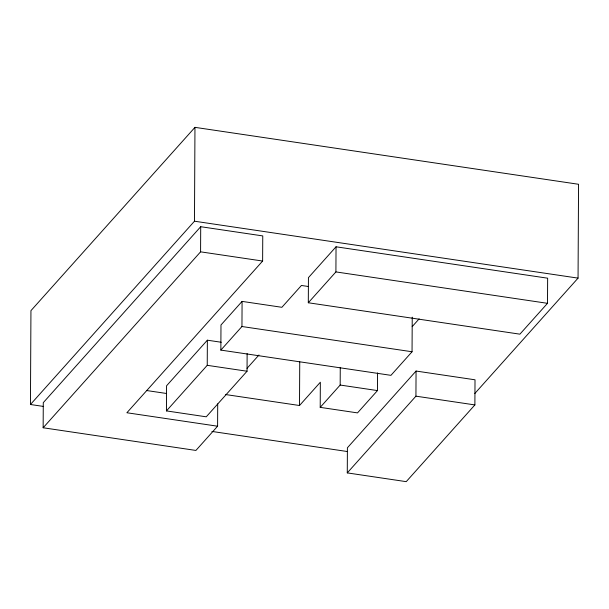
<?xml version="1.0" encoding="UTF-8"?>
<svg xmlns="http://www.w3.org/2000/svg" width="609" height="609" viewBox="0 0 609 609"><rect width="100%" height="100%" fill="white"/><g stroke="black" fill="none" stroke-linecap="round" stroke-linejoin="round"><path stroke-width="0.91" d="M43.612 406.454L30.45 404.505L30.945 310.651L194.964 127.35L578.55 184.276L578.055 278.123L474.83 393.483M217.596 426.209L195.915 450.439L43.148 427.769L43.285 402.64L200.711 226.708L262.761 235.919L262.624 261.04L126.878 412.75L217.596 426.209L217.71 403.874M247.132 353.547L247.041 371.231L206.245 416.815L166.44 410.908L166.569 385.779L207.364 340.195L221.25 342.258M30.45 404.505L194.477 221.204L194.964 127.35M43.148 427.769L200.582 251.837L200.711 226.708M166.44 410.908L207.235 365.324L207.364 340.195M412.232 317.152L412.049 351.758L390.948 375.342L220.854 350.099L220.983 324.978L242.085 301.394L281.891 307.301L301.432 285.469L307.987 286.443M220.854 350.099L241.956 326.515L242.085 301.394M225.688 394.556L299.514 405.51L299.742 361.906M308.306 302.764L308.436 277.635L336.039 246.79L547.643 278.191L547.506 303.32L519.903 334.166L308.306 302.764L335.909 271.918L336.039 246.79M377.565 372.906L377.473 390.582L357.513 412.894L320.212 407.36L320.342 382.231L299.514 405.51M320.212 407.36L340.172 385.048L340.264 367.372M347.275 472.896L347.404 447.775L416.061 371.048L475.012 379.795L474.883 404.924L406.226 481.65L347.275 472.896L415.932 396.17L416.061 371.048M247.041 368.331L258.962 355.001M412.179 326.637L419.114 318.888M194.477 221.204L578.055 278.123M200.582 251.837L262.624 261.04M335.909 271.918L547.506 303.32M241.956 326.515L412.049 351.758M415.932 396.17L474.883 404.924M207.235 365.324L247.041 371.231M340.172 385.048L377.473 390.582M146.647 390.536L166.287 393.452M211.902 431.431L347.282 451.52"/></g></svg>
